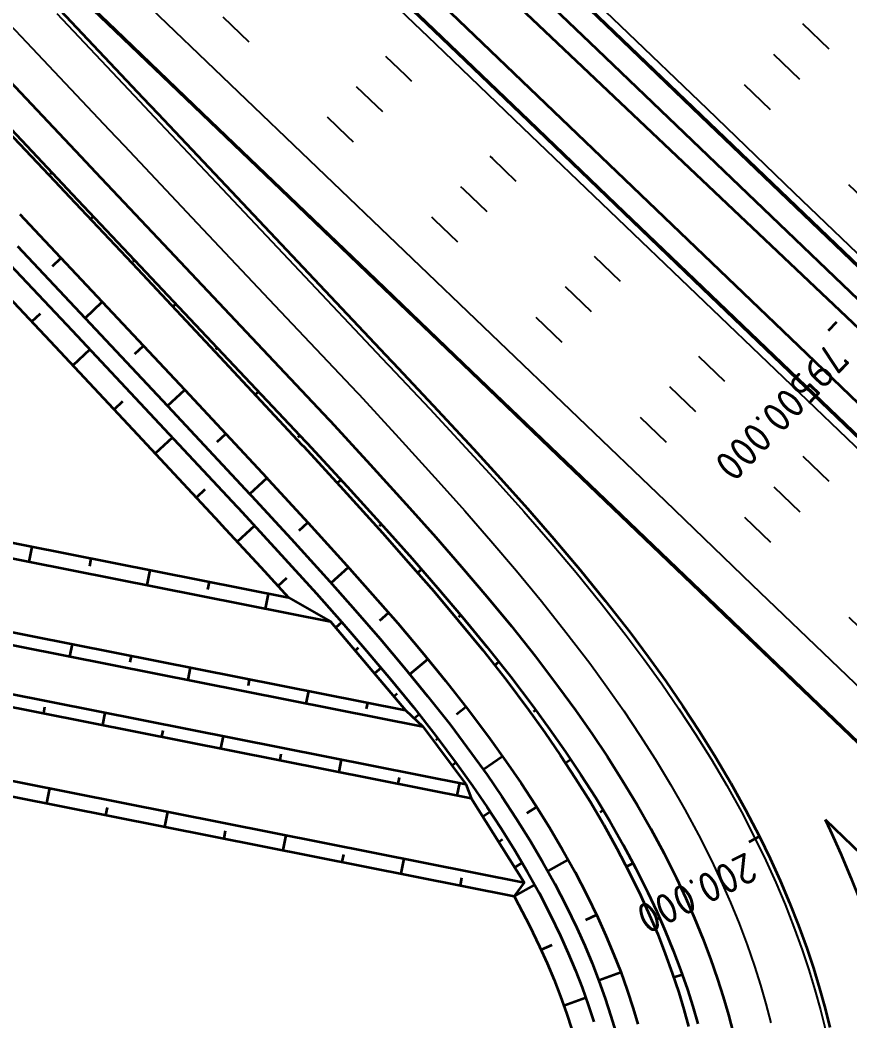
# Model space of a CAD drawing. Header units: metres. Extents: x 134219 to 139178, y 438661 to 444352.
# Drawn here: x 138449.6 to 138518.5, y 439205.5 to 439288.6 of the extents above; entities that cross this region are included whole.
import ezdxf

# ---------------------------------------------------------------- set-up
doc = ezdxf.new("R2010")
doc.units = ezdxf.units.M
doc.linetypes.add('13strp', pattern=[4, 1, -3])
doc.linetypes.add('39strp', pattern=[12, 3, -9])
for name, color, linetype, lineweight in [('N-WE-KL-ET_LS_OV_KABEL-G', 10, 'KL-LS-OV-N', 35), ('Utd-geleiderail-nw', 8, 'glm a2ee v014$0$f2m40080', 35), ('Utd-ondergr-nw', 8, '13strp', 35)]:
    doc.layers.add(name, color=color, linetype=linetype, lineweight=lineweight)
doc.layers.add('Utd-weg-nw', color=8, linetype='Continuous')
doc.styles.add('alm a2ee v011$0$rtw_iso', font='NLCS-ISO.ttf')
doc.linetypes.add('glm a2ee v014$0$f2m40080', pattern='A,2,-1,[160,RTW.shx,S=0.5,R=0,X=0,Y=0],-1', length=4)
doc.linetypes.add('KL-LS-OV-N', pattern='A,4,-1,[103,NLCS.SHX,S=0.75,R=0,X=0,Y=0],-1,4,-1.5,["0V",Standard,S=1,R=0,X=0,Y=-0.5],-3', length=14.5)

msp = doc.modelspace()

# ---------------------------------------------------------------- linework, layer by layer
at = {"layer": 'N-WE-KL-ET_LS_OV_KABEL-G', "elevation": 1.379, "flags": 128}
msp.add_lwpolyline([(138165.545, 439600.739), (138425.823, 439351.408), (138520.256, 439261.976), (138566.891, 439216.723), (138597.648, 439187.422)], dxfattribs=at)
at = {"layer": 'Utd-geleiderail-nw', "linetype": 'Continuous', "flags": 128}
for points in [[(138478.762, 439295.504), (138485.981, 439288.583), (138493.199, 439281.662), (138500.417, 439274.742), (138507.636, 439267.821), (138514.854, 439260.9), (138522.072, 439253.98), (138529.29, 439247.059), (138536.509, 439240.138), (138543.727, 439233.218), (138550.945, 439226.297), (138558.164, 439219.376), (138565.382, 439212.455), (138572.6, 439205.535), (138579.819, 439198.614), (138587.037, 439191.693), (138594.255, 439184.773), (138601.474, 439177.852), (138608.692, 439170.931), (138615.91, 439164.011), (138623.128, 439157.09), (138630.347, 439150.169)], [(138490.272, 439293.059), (138497.49, 439286.138), (138504.708, 439279.217), (138511.926, 439272.296), (138519.145, 439265.376), (138526.363, 439258.455), (138533.581, 439251.534), (138540.8, 439244.614), (138548.018, 439237.693), (138555.236, 439230.772), (138562.455, 439223.851), (138569.673, 439216.931), (138576.891, 439210.01), (138584.109, 439203.089), (138591.328, 439196.169), (138598.546, 439189.248), (138605.764, 439182.327), (138612.983, 439175.407), (138620.201, 439168.486), (138627.419, 439161.565)]]:
    msp.add_lwpolyline(points, dxfattribs=at)
at = {"layer": 'Utd-ondergr-nw', "color": 7, "linetype": 'Continuous'}
for p, q in [((138517.345, 439263.499), (138516.653, 439262.777)), ((138510.969, 439220.808), (138510.074, 439220.361)), ((138510.969, 439220.808), (138510.074, 439220.361))]:
    msp.add_line(p, q, dxfattribs=at)
at = {"layer": 'Utd-ondergr-nw', "linetype": 'Continuous', "flags": 128}
for points in [[(138450.228, 439294.642), (138457.447, 439287.721), (138464.665, 439280.8), (138471.883, 439273.879), (138479.102, 439266.959), (138486.32, 439260.038), (138493.538, 439253.117), (138500.756, 439246.197), (138507.975, 439239.276), (138515.193, 439232.355), (138522.411, 439225.435), (138529.63, 439218.514), (138536.848, 439211.593), (138544.066, 439204.672)], [(138450.277, 439294.692), (138457.495, 439287.771), (138464.713, 439280.851), (138471.932, 439273.93), (138479.15, 439267.009), (138486.368, 439260.089), (138493.587, 439253.168), (138500.805, 439246.247), (138508.023, 439239.326), (138515.241, 439232.406), (138522.46, 439225.485), (138529.678, 439218.564), (138536.896, 439211.644), (138544.115, 439204.723)], [(138477.392, 439294.075), (138484.61, 439287.154), (138491.829, 439280.233), (138499.047, 439273.313), (138506.265, 439266.392), (138513.484, 439259.471), (138520.702, 439252.55), (138527.92, 439245.63), (138535.138, 439238.709), (138542.357, 439231.788), (138549.575, 439224.868), (138556.793, 439217.947), (138564.012, 439211.026), (138571.23, 439204.105), (138578.448, 439197.185), (138585.667, 439190.264), (138592.885, 439183.343), (138600.103, 439176.423), (138607.322, 439169.502), (138614.54, 439162.581), (138621.758, 439155.661), (138628.976, 439148.74)], [(138491.642, 439294.488), (138498.86, 439287.567), (138506.078, 439280.646), (138513.297, 439273.726), (138520.515, 439266.805), (138527.733, 439259.884), (138534.952, 439252.964), (138542.17, 439246.043), (138549.388, 439239.122), (138556.607, 439232.201), (138563.825, 439225.281), (138571.043, 439218.36), (138578.261, 439211.439), (138585.48, 439204.519), (138592.698, 439197.598), (138599.916, 439190.677), (138607.135, 439183.756), (138614.353, 439176.836), (138621.571, 439169.915), (138628.79, 439162.994)], [(138491.69, 439294.538), (138498.909, 439287.618), (138506.127, 439280.697), (138513.345, 439273.776), (138520.563, 439266.855), (138527.782, 439259.935), (138535, 439253.014), (138542.218, 439246.093), (138549.437, 439239.173), (138556.655, 439232.252), (138563.873, 439225.331), (138571.092, 439218.411), (138578.31, 439211.49), (138585.528, 439204.569), (138592.746, 439197.648), (138599.965, 439190.728), (138607.183, 439183.807), (138614.401, 439176.886), (138621.62, 439169.966), (138628.838, 439163.045)], [(138477.344, 439294.024), (138484.562, 439287.103), (138491.78, 439280.183), (138498.999, 439273.262), (138506.217, 439266.341), (138513.435, 439259.421), (138520.653, 439252.5), (138527.872, 439245.579), (138535.09, 439238.658), (138542.308, 439231.738), (138549.527, 439224.817), (138556.745, 439217.896), (138563.963, 439210.976), (138571.182, 439204.055), (138578.4, 439197.134), (138585.618, 439190.214), (138592.836, 439183.293), (138600.055, 439176.372), (138607.273, 439169.451), (138614.491, 439162.531), (138621.71, 439155.61), (138628.928, 439148.689)], [(138452.925, 439289.392), (138459.789, 439282.119), (138461.015, 439280.821), (138466.653, 439274.847), (138473.516, 439267.574), (138480.38, 439260.302), (138480.521, 439260.153), (138483.88, 439256.587), (138487.221, 439253), (138489.473, 439250.537), (138491.701, 439248.05), (138493.898, 439245.533), (138496.055, 439242.981), (138498.167, 439240.389), (138500.225, 439237.753), (138501.728, 439235.744), (138503.193, 439233.706), (138504.616, 439231.638), (138505.993, 439229.538), (138507.322, 439227.405), (138508.596, 439225.24), (138509.813, 439223.041), (138510.969, 439220.808), (138511.846, 439218.997), (138512.679, 439217.165), (138513.465, 439215.312), (138514.202, 439213.438), (138514.887, 439211.545), (138515.439, 439209.886), (138515.948, 439208.214), (138516.414, 439206.53), (138516.803, 439204.967)], [(138447.762, 439284.519), (138454.625, 439277.246), (138455.851, 439275.948), (138461.489, 439269.974), (138468.353, 439262.701), (138475.217, 439255.429), (138475.357, 439255.28), (138478.659, 439251.687), (138481.914, 439248.104), (138484.092, 439245.662), (138486.233, 439243.21), (138488.329, 439240.745), (138490.375, 439238.262), (138492.363, 439235.757), (138494.287, 439233.226), (138495.683, 439231.308), (138497.036, 439229.373), (138498.343, 439227.42), (138499.6, 439225.448), (138500.804, 439223.456), (138501.953, 439221.445), (138503.042, 439219.413), (138504.068, 439217.363), (138504.842, 439215.708), (138505.573, 439214.042), (138506.257, 439212.365), (138506.894, 439210.678), (138507.483, 439208.981), (138507.952, 439207.501), (138508.382, 439206.016), (138508.772, 439204.525)], [(138445.589, 439282.468), (138452.464, 439275.206), (138453.69, 439273.908), (138459.322, 439267.928), (138466.164, 439260.635), (138472.988, 439253.326), (138473.128, 439253.176), (138476.425, 439249.591), (138479.661, 439246.025), (138481.816, 439243.6), (138483.927, 439241.17), (138485.987, 439238.732), (138487.989, 439236.281), (138489.927, 439233.813), (138491.794, 439231.325), (138493.144, 439229.445), (138494.447, 439227.551), (138495.7, 439225.644), (138496.901, 439223.722), (138498.046, 439221.785), (138499.133, 439219.834), (138500.159, 439217.869), (138501.119, 439215.89), (138501.84, 439214.298), (138502.515, 439212.699), (138503.145, 439211.093), (138503.726, 439209.481), (138504.259, 439207.864), (138504.68, 439206.459), (138505.063, 439205.051)], [(138445.834, 439282.7), (138452.698, 439275.427), (138453.924, 439274.129), (138459.562, 439268.155), (138466.426, 439260.882), (138473.289, 439253.61), (138473.43, 439253.461), (138476.726, 439249.874), (138479.966, 439246.307), (138482.128, 439243.882), (138484.248, 439241.454), (138486.32, 439239.018), (138488.336, 439236.569), (138490.292, 439234.104), (138492.18, 439231.619), (138493.547, 439229.74), (138494.869, 439227.848), (138496.144, 439225.942), (138497.367, 439224.02), (138498.538, 439222.083), (138499.652, 439220.13), (138500.706, 439218.162), (138501.697, 439216.179), (138502.444, 439214.582), (138503.146, 439212.976), (138503.804, 439211.362), (138504.415, 439209.741), (138504.979, 439208.113), (138505.427, 439206.697), (138505.838, 439205.276)], [(138452.109, 439275.816), (138452.227, 439275.927)], [(138440.243, 439274.445), (138445.628, 439268.754), (138446.854, 439267.456), (138452.486, 439261.477), (138459.328, 439254.183), (138466.152, 439246.874), (138466.292, 439246.724), (138469.571, 439243.159), (138471.861, 439240.642)], [(138449.555, 439272.461), (138450.781, 439271.162), (138456.413, 439265.183), (138463.255, 439257.89), (138470.079, 439250.58), (138470.219, 439250.43), (138473.509, 439246.854), (138476.721, 439243.313), (138478.852, 439240.914), (138480.932, 439238.52), (138482.954, 439236.124), (138484.913, 439233.725), (138486.801, 439231.317), (138488.613, 439228.9), (138489.919, 439227.078), (138491.176, 439225.249), (138492.381, 439223.412), (138493.531, 439221.566), (138494.625, 439219.712), (138495.66, 439217.85), (138496.633, 439215.98), (138497.541, 439214.104), (138498.219, 439212.598), (138498.853, 439211.09), (138499.442, 439209.579), (138499.985, 439208.067), (138500.479, 439206.555), (138500.869, 439205.244)], [(138455.423, 439272.068), (138455.659, 439272.29)], [(138449.363, 439269.824), (138454.995, 439263.845), (138461.837, 439256.551), (138468.661, 439249.242), (138468.801, 439249.092), (138472.087, 439245.52), (138475.287, 439241.991), (138477.407, 439239.605), (138479.472, 439237.227), (138481.476, 439234.853), (138483.413, 439232.479), (138485.277, 439230.101), (138487.063, 439227.717), (138488.347, 439225.925), (138489.581, 439224.127), (138490.762, 439222.324), (138491.889, 439220.515), (138492.958, 439218.702), (138493.967, 439216.883), (138494.914, 439215.059), (138495.796, 439213.233), (138496.454, 439211.769), (138497.068, 439210.305), (138497.637, 439208.841), (138498.16, 439207.378), (138498.637, 439205.917), (138499.011, 439204.652)], [(138448.272, 439268.794), (138453.904, 439262.815), (138460.746, 439255.522), (138467.57, 439248.212), (138467.71, 439248.062), (138470.993, 439244.493), (138474.185, 439240.974), (138476.295, 439238.598), (138478.348, 439236.233), (138480.338, 439233.875), (138482.259, 439231.52), (138484.105, 439229.165), (138485.87, 439226.808), (138487.138, 439225.037), (138488.354, 439223.264), (138489.518, 439221.487), (138490.625, 439219.707), (138491.675, 439217.924), (138492.664, 439216.139), (138493.592, 439214.351), (138494.454, 439212.563), (138495.096, 439211.132), (138495.695, 439209.702), (138496.249, 439208.274), (138496.757, 439206.848), (138497.219, 439205.426)], [(138452.273, 439268.156), (138452.982, 439268.825)], [(138458.971, 439268.541), (138459.091, 439268.654)], [(138341.206, 439266.577), (138471.861, 439240.642)], [(138342.445, 439265.031), (138475.351, 439238.65)], [(138454.992, 439263.848), (138456.412, 439265.184)], [(138462.273, 439264.782), (138462.523, 439265.017)], [(138451.252, 439264.208), (138450.542, 439263.54)], [(138455.389, 439261.233), (138453.967, 439259.898)], [(138459.123, 439260.869), (138459.835, 439261.536)], [(138465.825, 439261.258), (138465.955, 439261.381)], [(138343.629, 439258.679), (138481.573, 439231.298)], [(138461.833, 439256.555), (138463.257, 439257.887)], [(138469.107, 439257.482), (138469.388, 439257.744)], [(138345.829, 439257.172), (138483.033, 439229.937)], [(138458.1, 439256.918), (138457.388, 439256.251)], [(138465.958, 439253.566), (138466.671, 439254.231)], [(138462.23, 439253.932), (138460.805, 439252.601)], [(138472.67, 439253.968), (138472.82, 439254.107)], [(138348.733, 439252.517), (138486.599, 439225.151)], [(138348.104, 439251.572), (138487.043, 439223.992)], [(138468.658, 439249.246), (138470.085, 439250.575)], [(138475.91, 439250.152), (138476.214, 439250.431)], [(138464.931, 439249.611), (138464.218, 439248.946)], [(138472.764, 439246.224), (138473.483, 439246.882)], [(138479.427, 439246.591), (138479.582, 439246.73)], [(138469.053, 439246.603), (138467.619, 439245.281)], [(138353.942, 439244.296), (138491.419, 439217.007)], [(138450.34, 439243.614), (138450.588, 439244.865)], [(138455.369, 439243.266), (138455.493, 439243.891)], [(138353.24, 439243.136), (138490.591, 439215.872)], [(138460.149, 439241.667), (138460.397, 439242.918)], [(138475.402, 439241.862), (138476.854, 439243.162)], [(138482.589, 439242.711), (138482.908, 439242.989)], [(138465.177, 439241.319), (138465.301, 439241.944)], [(138471.716, 439242.248), (138470.995, 439241.594)], [(138469.957, 439239.72), (138470.206, 439240.97)], [(138471.861, 439240.642), (138475.351, 439238.65), (138481.573, 439231.298), (138483.033, 439229.937), (138486.599, 439225.151), (138487.043, 439223.992), (138491.419, 439217.007), (138490.591, 439215.872)], [(138479.443, 439238.747), (138480.18, 439239.385)], [(138476.295, 439238.598), (138475.778, 439238.144)], [(138486.005, 439239.05), (138486.174, 439239.19)], [(138453.724, 439235.755), (138453.929, 439236.785)], [(138477.662, 439236.476), (138477.389, 439236.241)], [(138458.731, 439235.297), (138458.833, 439235.812)], [(138481.934, 439234.291), (138483.439, 439235.531)], [(138488.979, 439235.02), (138489.34, 439235.304)], [(138463.533, 439233.808), (138463.737, 439234.838)], [(138479.553, 439234.805), (138478.999, 439234.339)], [(138468.539, 439233.35), (138468.642, 439233.865)], [(138473.342, 439231.861), (138473.546, 439232.891)], [(138480.878, 439232.66), (138480.607, 439232.438)], [(138478.348, 439231.403), (138478.45, 439231.918)], [(138451.621, 439231.559), (138451.519, 439231.044)], [(138456.628, 439231.1), (138456.423, 439230.07)], [(138482.718, 439230.935), (138482.309, 439230.611)], [(138485.826, 439230.98), (138486.599, 439231.576)], [(138492.198, 439231.181), (138492.394, 439231.324)], [(138461.43, 439229.612), (138461.328, 439229.097)], [(138466.436, 439229.153), (138466.232, 439228.123)], [(138484.097, 439228.843), (138484.256, 439228.964)], [(138471.238, 439227.665), (138471.136, 439227.15)], [(138476.245, 439227.206), (138476.04, 439226.176)], [(138485.427, 439226.724), (138485.754, 439226.963)], [(138488.03, 439226.367), (138489.62, 439227.495)], [(138494.854, 439226.932), (138495.289, 439227.22)], [(138481.047, 439225.718), (138480.945, 439225.203)], [(138486.054, 439225.259), (138485.849, 439224.229)], [(138452.028, 439224.826), (138451.78, 439223.576)], [(138456.809, 439223.228), (138456.684, 439222.602)], [(138461.837, 439222.879), (138461.589, 439221.629)], [(138488.616, 439222.864), (138488.004, 439222.458)], [(138491.647, 439222.746), (138492.469, 439223.27)], [(138497.751, 439222.839), (138497.994, 439222.983)], [(138516.405, 439222.216), (138517.927, 439220.757), (138525.145, 439213.836), (138532.363, 439206.916), (138539.582, 439199.995), (138546.8, 439193.074), (138554.018, 439186.154), (138561.237, 439179.233), (138568.455, 439172.312), (138575.673, 439165.391), (138582.891, 439158.471), (138590.11, 439151.55), (138597.328, 439144.629), (138604.546, 439137.709), (138611.765, 439130.788), (138618.983, 439123.867), (138626.201, 439116.947), (138633.42, 439110.026), (138639.156, 439104.526)], [(138516.405, 439222.216), (138516.825, 439221.335), (138517.714, 439219.378), (138518.556, 439217.393), (138519.347, 439215.382), (138520.084, 439213.344), (138520.679, 439211.556), (138521.229, 439209.749), (138521.734, 439207.925), (138522.156, 439206.231), (138522.536, 439204.527)], [(138466.617, 439221.281), (138466.493, 439220.655)], [(138471.646, 439220.932), (138471.397, 439219.682)], [(138489.645, 439220.559), (138489.321, 439220.356)], [(138476.426, 439219.334), (138476.302, 439218.708)], [(138481.454, 439218.985), (138481.206, 439217.735)], [(138491.263, 439218.623), (138490.636, 439218.256)], [(138493.386, 439217.929), (138495.089, 439218.878)], [(138499.924, 439218.319), (138500.471, 439218.6)], [(138486.234, 439217.387), (138486.11, 439216.761)], [(138492.293, 439216.808), (138490.591, 439215.872)], [(138490.591, 439215.872), (138490.971, 439215.171), (138491.873, 439213.43), (138492.71, 439211.692), (138493.331, 439210.303), (138493.91, 439208.917), (138494.444, 439207.536), (138494.933, 439206.159), (138495.377, 439204.788), (138495.724, 439203.605), (138496.036, 439202.428), (138496.313, 439201.258), (138496.545, 439200.183), (138496.75, 439199.103), (138496.927, 439198.02), (138497.11, 439196.659), (138497.251, 439195.295), (138497.348, 439193.929), (138497.402, 439192.561), (138497.413, 439191.194), (138497.381, 439189.829), (138497.306, 439188.467), (138497.188, 439187.11), (138497.047, 439185.897)], [(138496.556, 439213.9), (138497.439, 439214.314)], [(138502.362, 439213.929), (138502.672, 439214.061)], [(138493.724, 439211.811), (138492.837, 439211.406)], [(138497.622, 439208.882), (138499.447, 439209.564)], [(138503.842, 439209.13), (138504.545, 439209.367)], [(138496.552, 439207.424), (138494.715, 439206.774)]]:
    msp.add_lwpolyline(points, dxfattribs=at)
at = {"layer": 'Utd-weg-nw', "linetype": '39strp', "flags": 128}
for points in [[(138401.937, 439396.246), (138405.673, 439392.664), (138412.891, 439385.743), (138420.109, 439378.823), (138427.328, 439371.902), (138434.546, 439364.981), (138441.764, 439358.061), (138448.983, 439351.14), (138456.201, 439344.219), (138463.419, 439337.298), (138470.637, 439330.378), (138477.856, 439323.457), (138485.074, 439316.536), (138492.292, 439309.616), (138499.511, 439302.695), (138506.729, 439295.774), (138513.947, 439288.854), (138521.166, 439281.933), (138528.384, 439275.012), (138535.602, 439268.091), (138542.82, 439261.171), (138550.039, 439254.25), (138557.257, 439247.329), (138564.475, 439240.409), (138571.694, 439233.488), (138578.912, 439226.567), (138586.13, 439219.646), (138593.349, 439212.726), (138600.567, 439205.805), (138607.785, 439198.884), (138615.003, 439191.964), (138622.222, 439185.043), (138629.44, 439178.122), (138636.658, 439171.202), (138643.877, 439164.281), (138651.095, 439157.36), (138658.313, 439150.439), (138665.532, 439143.519), (138672.75, 439136.598), (138679.968, 439129.677), (138687.186, 439122.757), (138694.405, 439115.836), (138701.623, 439108.915), (138708.569, 439102.255)], [(138399.515, 439393.719), (138403.251, 439390.138), (138410.469, 439383.217), (138417.687, 439376.296), (138424.905, 439369.376), (138432.124, 439362.455), (138439.342, 439355.534), (138446.56, 439348.613), (138453.779, 439341.693), (138460.997, 439334.772), (138468.215, 439327.851), (138475.434, 439320.931), (138482.652, 439314.01), (138489.87, 439307.089), (138497.088, 439300.169), (138504.307, 439293.248), (138511.525, 439286.327), (138518.743, 439279.406), (138525.962, 439272.486), (138533.18, 439265.565), (138540.398, 439258.644), (138547.617, 439251.724), (138554.835, 439244.803), (138562.053, 439237.882), (138569.271, 439230.962), (138576.49, 439224.041), (138583.708, 439217.12), (138590.926, 439210.199), (138598.145, 439203.279), (138605.363, 439196.358), (138612.581, 439189.437), (138619.8, 439182.517), (138627.018, 439175.596), (138634.236, 439168.675), (138641.454, 439161.754), (138648.673, 439154.834), (138655.891, 439147.913), (138663.109, 439140.992), (138670.328, 439134.072), (138677.546, 439127.151), (138684.764, 439120.23), (138691.983, 439113.31), (138699.201, 439106.389), (138706.147, 439099.729)], [(138397.094, 439391.192), (138400.828, 439387.611), (138408.047, 439380.691), (138415.265, 439373.77), (138422.483, 439366.849), (138429.701, 439359.928), (138436.92, 439353.008), (138444.138, 439346.087), (138451.356, 439339.166), (138458.575, 439332.246), (138465.793, 439325.325), (138473.011, 439318.404), (138480.23, 439311.484), (138487.448, 439304.563), (138494.666, 439297.642), (138501.884, 439290.721), (138509.103, 439283.801), (138516.321, 439276.88), (138523.539, 439269.959), (138530.758, 439263.039), (138537.976, 439256.118), (138545.194, 439249.197), (138552.413, 439242.277), (138559.631, 439235.356), (138566.849, 439228.435), (138574.067, 439221.514), (138581.286, 439214.594), (138588.504, 439207.673), (138595.722, 439200.752), (138602.941, 439193.832), (138610.159, 439186.911), (138617.377, 439179.99), (138624.596, 439173.069), (138631.814, 439166.149), (138639.032, 439159.228), (138646.25, 439152.307), (138653.469, 439145.387), (138660.687, 439138.466), (138667.905, 439131.545), (138675.124, 439124.625), (138682.342, 439117.704), (138689.56, 439110.783), (138696.779, 439103.862), (138703.725, 439097.203)], [(138384.638, 439376.95), (138387.748, 439373.969), (138394.966, 439367.048), (138402.185, 439360.127), (138409.403, 439353.207), (138416.621, 439346.286), (138423.84, 439339.365), (138431.058, 439332.444), (138438.276, 439325.524), (138445.495, 439318.603), (138452.713, 439311.682), (138459.931, 439304.762), (138467.149, 439297.841), (138474.368, 439290.92), (138481.586, 439284), (138488.804, 439277.079), (138496.023, 439270.158), (138503.241, 439263.237), (138510.459, 439256.317), (138517.678, 439249.396), (138524.896, 439242.475), (138532.114, 439235.555), (138539.332, 439228.634), (138546.551, 439221.713), (138553.769, 439214.793), (138560.987, 439207.872), (138568.206, 439200.951), (138575.424, 439194.03), (138582.642, 439187.11), (138589.861, 439180.189), (138597.079, 439173.268), (138604.297, 439166.348), (138611.515, 439159.427), (138618.734, 439152.506), (138625.952, 439145.585), (138633.17, 439138.665), (138640.389, 439131.744), (138647.607, 439124.823), (138654.825, 439117.903), (138662.044, 439110.982), (138669.262, 439104.061), (138676.48, 439097.141), (138683.698, 439090.22), (138690.917, 439083.299), (138698.135, 439076.378), (138705.353, 439069.458), (138712.572, 439062.537), (138719.79, 439055.616), (138722.287, 439053.222), (138727.008, 439048.696), (138734.227, 439041.775), (138741.445, 439034.854), (138748.663, 439027.934), (138755.881, 439021.013), (138763.1, 439014.092), (138770.318, 439007.171), (138777.536, 439000.251), (138784.755, 438993.33), (138791.973, 438986.409), (138799.097, 438979.579)], [(138382.216, 439374.424), (138385.326, 439371.442), (138392.544, 439364.522), (138399.762, 439357.601), (138406.981, 439350.68), (138414.199, 439343.759), (138421.417, 439336.839), (138428.636, 439329.918), (138435.854, 439322.997), (138443.072, 439316.077), (138450.291, 439309.156), (138457.509, 439302.235), (138464.727, 439295.315), (138471.945, 439288.394), (138479.164, 439281.473), (138486.382, 439274.552), (138493.6, 439267.632), (138500.819, 439260.711), (138508.037, 439253.79), (138515.255, 439246.87), (138522.474, 439239.949), (138529.692, 439233.028), (138536.91, 439226.108), (138544.129, 439219.187), (138551.347, 439212.266), (138558.565, 439205.345), (138565.783, 439198.425), (138573.002, 439191.504), (138580.22, 439184.583), (138587.438, 439177.663), (138594.657, 439170.742), (138601.875, 439163.821), (138609.093, 439156.9), (138616.312, 439149.98), (138623.53, 439143.059), (138630.748, 439136.138), (138637.966, 439129.218), (138645.185, 439122.297), (138652.403, 439115.376), (138659.621, 439108.456), (138666.84, 439101.535), (138674.058, 439094.614), (138681.276, 439087.693), (138688.495, 439080.773), (138695.713, 439073.852), (138702.931, 439066.931), (138710.149, 439060.011), (138717.368, 439053.09), (138719.865, 439050.696), (138724.586, 439046.169), (138731.804, 439039.249), (138739.023, 439032.328), (138746.241, 439025.407), (138753.459, 439018.486), (138760.678, 439011.566), (138767.896, 439004.645), (138775.114, 438997.724), (138782.332, 438990.804), (138789.551, 438983.883), (138796.675, 438977.052)], [(138379.794, 439371.897), (138382.904, 439368.916), (138390.122, 439361.995), (138397.34, 439355.074), (138404.559, 439348.154), (138411.777, 439341.233), (138418.995, 439334.312), (138426.213, 439327.392), (138433.432, 439320.471), (138440.65, 439313.55), (138447.868, 439306.63), (138455.087, 439299.709), (138462.305, 439292.788), (138469.523, 439285.867), (138476.742, 439278.947), (138483.96, 439272.026), (138491.178, 439265.105), (138498.396, 439258.185), (138505.615, 439251.264), (138512.833, 439244.343), (138520.051, 439237.423), (138527.27, 439230.502), (138534.488, 439223.581), (138541.706, 439216.66), (138548.925, 439209.74), (138556.143, 439202.819), (138563.361, 439195.898), (138570.579, 439188.978), (138577.798, 439182.057), (138585.016, 439175.136), (138592.234, 439168.215), (138599.453, 439161.295), (138606.671, 439154.374), (138613.889, 439147.453), (138621.108, 439140.533), (138628.326, 439133.612), (138635.544, 439126.691), (138642.762, 439119.771), (138649.981, 439112.85), (138657.199, 439105.929), (138664.417, 439099.008), (138671.636, 439092.088), (138678.854, 439085.167), (138686.072, 439078.246), (138693.291, 439071.326), (138700.509, 439064.405), (138707.727, 439057.484), (138714.945, 439050.564), (138717.443, 439048.169), (138722.164, 439043.643), (138729.382, 439036.722), (138736.6, 439029.801), (138743.819, 439022.881), (138751.037, 439015.96), (138758.255, 439009.039), (138765.474, 439002.119), (138772.692, 438995.198), (138779.91, 438988.277), (138787.128, 438981.356), (138794.253, 438974.526)]]:
    msp.add_lwpolyline(points, dxfattribs=at)
at = {"layer": 'Utd-weg-nw', "linetype": 'Continuous', "flags": 128}
for points in [[(138492.175, 439295.044), (138499.393, 439288.123), (138506.611, 439281.202), (138513.83, 439274.281), (138521.048, 439267.361), (138528.266, 439260.44), (138535.485, 439253.519), (138542.703, 439246.599), (138549.921, 439239.678), (138557.139, 439232.757), (138564.358, 439225.837), (138571.576, 439218.916), (138578.794, 439211.995), (138586.013, 439205.074), (138593.231, 439198.154), (138600.449, 439191.233), (138607.668, 439184.312), (138614.886, 439177.392), (138622.104, 439170.471), (138629.322, 439163.55)], [(138476.859, 439293.519), (138484.077, 439286.598), (138491.296, 439279.677), (138498.514, 439272.757), (138505.732, 439265.836), (138512.951, 439258.915), (138520.169, 439251.995), (138527.387, 439245.074), (138534.606, 439238.153), (138541.824, 439231.233), (138549.042, 439224.312), (138556.261, 439217.391), (138563.479, 439210.47), (138570.697, 439203.55), (138577.915, 439196.629), (138585.134, 439189.708), (138592.352, 439182.788), (138599.57, 439175.867), (138606.789, 439168.946), (138614.007, 439162.025), (138621.225, 439155.105), (138628.444, 439148.184)], [(138444.919, 439292.266), (138450.125, 439286.749), (138456.989, 439279.477), (138458.215, 439278.178), (138463.853, 439272.204), (138470.716, 439264.932), (138477.58, 439257.659), (138477.721, 439257.51), (138481.029, 439253.911), (138484.302, 439250.308), (138486.5, 439247.844), (138488.666, 439245.364), (138490.794, 439242.864), (138492.875, 439240.339), (138494.903, 439237.784), (138496.871, 439235.196), (138498.303, 439233.231), (138499.694, 439231.244), (138501.04, 439229.233), (138502.338, 439227.199), (138503.584, 439225.14), (138504.775, 439223.057), (138505.907, 439220.948), (138506.976, 439218.814), (138507.784, 439217.09), (138508.548, 439215.35), (138509.265, 439213.595), (138509.935, 439211.826), (138510.554, 439210.044), (138511.049, 439208.488), (138511.503, 439206.923), (138511.916, 439205.35)], [(138459.813, 439290.19), (138467.032, 439283.269), (138474.25, 439276.348), (138481.468, 439269.427), (138488.687, 439262.507), (138495.905, 439255.586), (138503.123, 439248.665), (138510.342, 439241.745), (138517.56, 439234.824), (138524.778, 439227.903), (138531.997, 439220.983), (138539.215, 439214.062), (138546.433, 439207.141), (138553.651, 439200.22)], [(138452.634, 439289.117), (138459.498, 439281.845), (138460.724, 439280.546), (138466.362, 439274.572), (138473.225, 439267.3), (138480.089, 439260.027), (138480.23, 439259.878), (138483.588, 439256.313), (138486.927, 439252.729), (138489.177, 439250.268), (138491.402, 439247.785), (138493.594, 439245.272), (138495.748, 439242.725), (138497.854, 439240.14), (138499.906, 439237.51), (138501.405, 439235.507), (138502.866, 439233.476), (138504.284, 439231.414), (138505.656, 439229.322), (138506.979, 439227.198), (138508.249, 439225.042), (138509.461, 439222.852), (138510.611, 439220.629), (138511.484, 439218.827), (138512.313, 439217.004), (138513.095, 439215.161), (138513.828, 439213.297), (138514.509, 439211.414), (138515.057, 439209.765), (138515.564, 439208.103), (138516.027, 439206.428), (138516.414, 439204.875)]]:
    msp.add_lwpolyline(points, dxfattribs=at)

# ---------------------------------------------------------------- texts
at = {"layer": 'Utd-ondergr-nw', "color": 7, "style": 'alm a2ee v011$0$rtw_iso'}
for s, rotation, p in [('79500.000', 226.20555, (138516.758, 439261.984)), ('200.000', 206.53133, (138509.906, 439219.579))]:
    msp.add_text(s, height=2.5, rotation=rotation, dxfattribs=at).set_placement(p)

doc.saveas('drawing.dxf')
